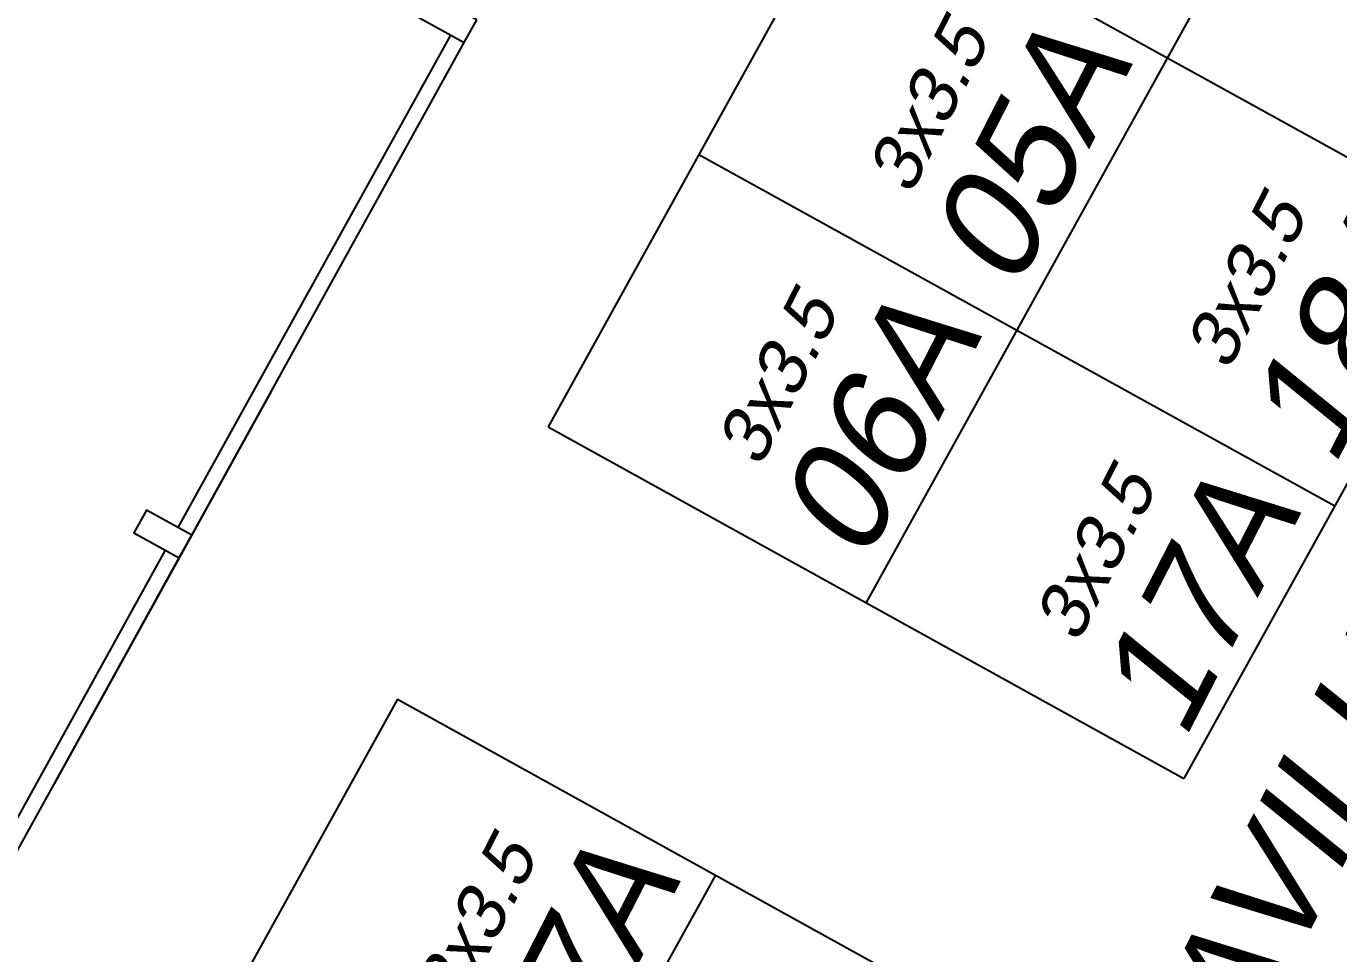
# Model space of a CAD drawing. Header units: metres. Extents: x 2113 to 5678, y -2764 to 956.
# Drawn here: x 3190.16 to 3202.81, y -1666.67 to -1657.73 of the extents above; entities that cross this region are included whole.
import ezdxf

# ---------------------------------------------------------------- set-up
doc = ezdxf.new("R2010")
doc.units = ezdxf.units.M
doc.header["$MEASUREMENT"] = 0
for name, color, linetype in [('_SETOR A', 1, 'Continuous'), ('PAREDE', 7, 'Continuous'), ('Pilares-Vigas', 5, 'Continuous'), ('TXT_QUADRAFISCAL_5000', 7, 'Continuous')]:
    doc.layers.add(name, color=color, linetype=linetype)
doc.styles.add('util2000', font='arial.ttf', dxfattribs={"oblique": 12.000028})

# ---------------------------------------------------------------- blocks, each defined once
blk = doc.blocks.new('GINASIO')
at = {"layer": 'PAREDE', "ltscale": 5}
for p, q in [((3754.622, -1167.78), (3754.622, -1172.12)), ((3754.772, -1167.765), (3754.772, -1172.12)), ((3754.622, -1172.37), (3754.622, -1177.795)), ((3754.772, -1172.37), (3754.772, -1177.795))]:
    blk.add_line(p, q, dxfattribs=at)
at = {"layer": 'Pilares-Vigas'}
for points in [[(3754.622, -1172.37), (3755.122, -1172.37), (3755.122, -1172.12), (3754.622, -1172.12)], [(3754.622, -1178.045), (3755.122, -1178.045), (3755.122, -1177.795), (3754.622, -1177.795)]]:
    blk.add_lwpolyline(points, close=True, dxfattribs=at)

msp = doc.modelspace()

# ---------------------------------------------------------------- linework, layer by layer
msp.add_line((3192.528, -1661.247), (3190.433, -1665.035))
at = {"layer": '_SETOR A'}
for p, q in [((3203.905, -1645.842), (3195.193, -1661.593)), ((3206.967, -1647.536), (3198.256, -1663.287)), ((3210.03, -1649.23), (3201.319, -1664.981)), ((3198.097, -1656.343), (3204.223, -1659.731)), ((3196.645, -1658.968), (3202.771, -1662.356)), ((3195.193, -1661.593), (3201.319, -1664.981)), ((3193.741, -1664.219), (3186.482, -1677.345)), ((3193.741, -1664.219), (3199.867, -1667.606)), ((3196.804, -1665.913), (3189.545, -1679.039))]:
    msp.add_line(p, q, dxfattribs=at)
at = {"layer": 'TXT_QUADRAFISCAL_5000', "lineweight": 100}
msp.add_circle((3163.675, -1737.551), 237.953, dxfattribs=at)
msp.add_circle((3163.675, -1737.551), 237.953, dxfattribs=at)

# ---------------------------------------------------------------- block references
at = {"layer": '_SETOR A', "rotation": 151.0553157846748}
msp.add_blockref('GINASIO', (5909.996, -4505.669), dxfattribs=at)

# ---------------------------------------------------------------- texts
at = {"layer": '_SETOR A', "char_height": 0.5, "attachment_point": 7, "rotation": 62.9023, "style": 'util2000'}
for insert in [(3198.686, -1659.378), (3201.749, -1661.072), (3197.235, -1662.003), (3200.297, -1663.697), (3194.331, -1667.254)]:
    msp.add_mtext('{\\f@Arial Unicode MS|b0|i0|c0|p34;3x3.5}', dxfattribs=dict(at, insert=insert))
at = {"layer": '_SETOR A', "char_height": 0.7, "attachment_point": 7, "rotation": 62.9023, "style": 'util2000'}
for s, insert, width in [('{\\f@Arial Unicode MS|b0|i0|c0|p34;\\P\\H1.4286x;05A}', (3199.708, -1660.312), 1.45529), ('{\\f@Arial Unicode MS|b0|i0|c0|p34;\\P\\H1.4286x;PAVILHÃO 1 - A}', (3201.527, -1668.45), 16.46378), ('{\\f@Arial Unicode MS|b0|i0|c0|p34;\\P\\H1.4286x;18A}', (3202.771, -1662.006), 1.45529), ('{\\f@Arial Unicode MS|b0|i0|c0|p34;\\P\\H1.4286x;06A}', (3198.256, -1662.937), 1.45529), ('{\\f@Arial Unicode MS|b0|i0|c0|p34;\\P\\H1.4286x;17A}', (3201.319, -1664.631), 1.45529), ('{\\f@Arial Unicode MS|b0|i0|c0|p34;\\P\\H1.4286x;07A}', (3195.353, -1668.188), 1.45529)]:
    msp.add_mtext(s, dxfattribs=dict(at, insert=insert, width=width))

doc.saveas('drawing.dxf')
